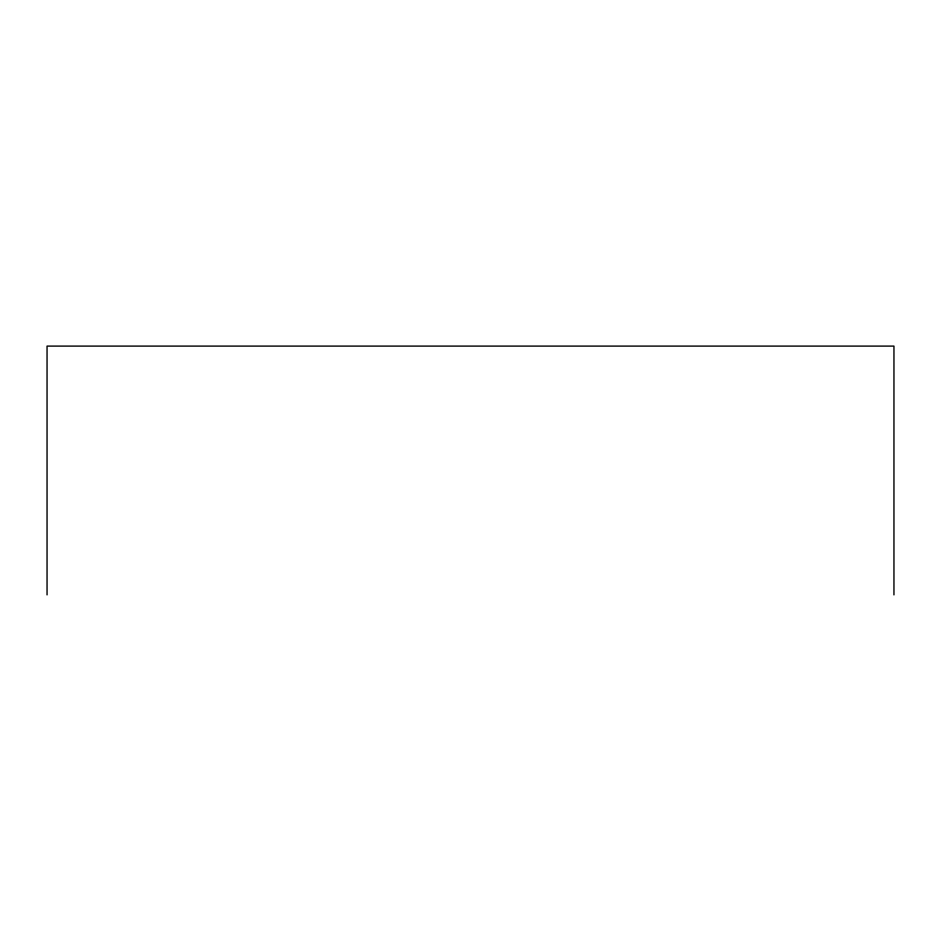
<?xml version="1.0" encoding="UTF-8"?>
<svg xmlns="http://www.w3.org/2000/svg" width="941" height="941" viewBox="0 0 941 941"><rect width="100%" height="100%" fill="white"/><g stroke="black" fill="none" stroke-linecap="round" stroke-linejoin="round"><path stroke-width="1.41" d="M893.95 594.9L893.95 346.1L47.05 346.1L47.05 594.9"/></g></svg>
